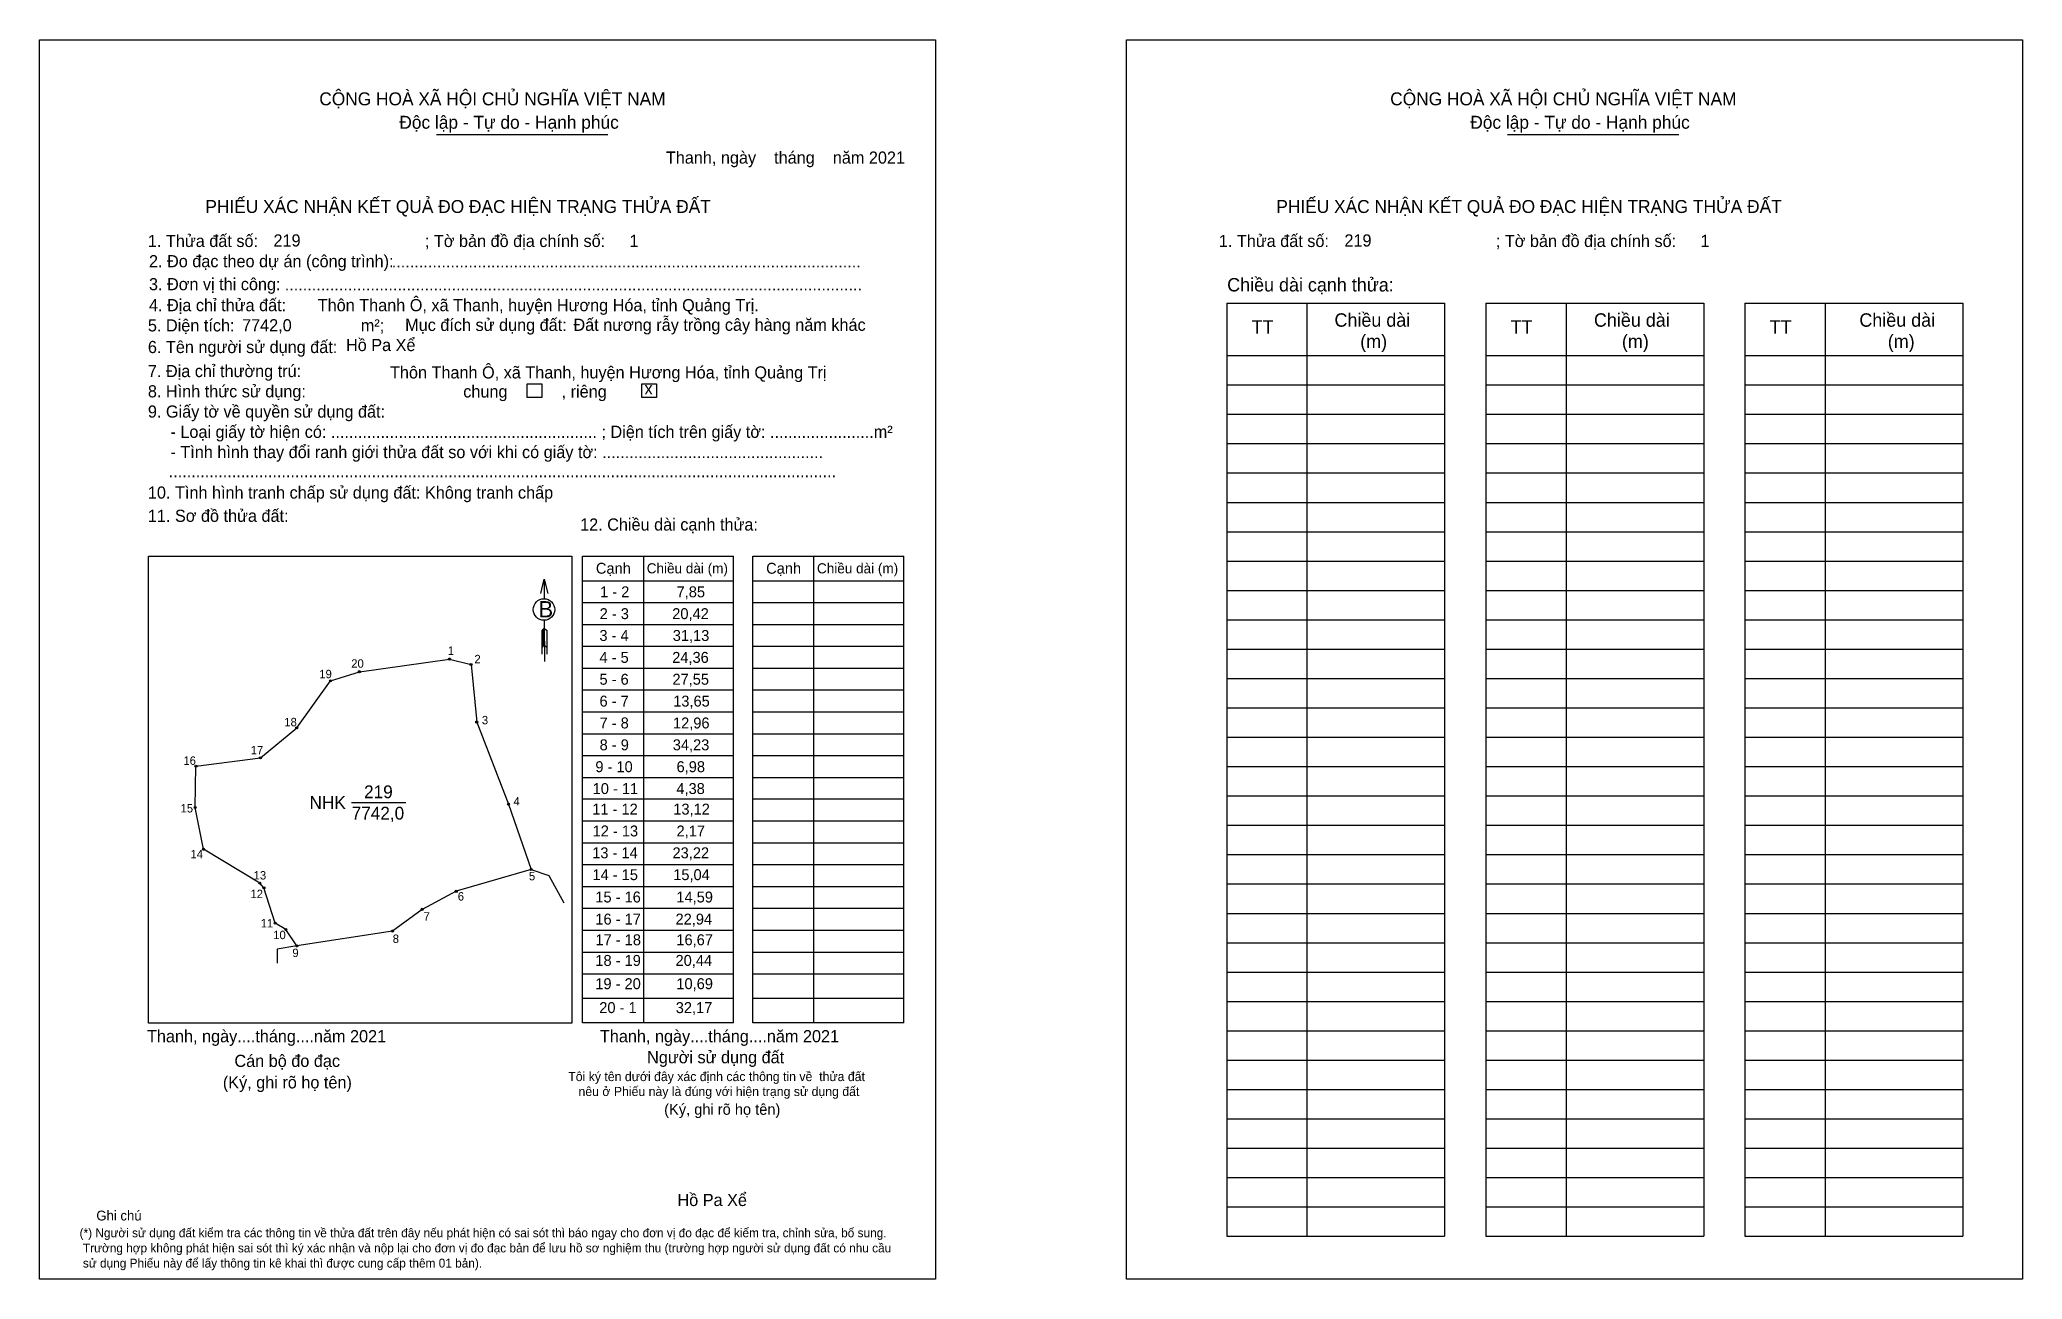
# Model space of a CAD drawing. Extents: x 545706 to 546407, y 1822468 to 1822906.
import ezdxf

# ---------------------------------------------------------------- set-up
doc = ezdxf.new("R2010")
doc.units = 0
for name, color, linetype in [('CanhThua', 7, 'Continuous'), ('kqddKhungInTrang1', 7, 'Continuous'), ('kqddKhungInTrang2', 7, 'Continuous'), ('kqddNoiDung', 7, 'Continuous'), ('kqddTemplate', 7, 'Continuous'), ('Level 1', 7, 'Continuous'), ('MocDinhThua', 7, 'Continuous'), ('NhanDiaChinhThua', 7, 'Continuous'), ('SoHieuDinhThua', 7, 'Continuous')]:
    doc.layers.add(name, color=color, linetype=linetype)

msp = doc.modelspace()

# ---------------------------------------------------------------- linework, layer by layer
at = {"layer": 'CanhThua'}
for p, q in [((545808.76, 1822679.35), (545818.96, 1822682.57)), ((545818.96, 1822682.57), (545850.81, 1822687.04)), ((545850.81, 1822687.04), (545858.43, 1822685.1)), ((545858.43, 1822685.1), (545860.43, 1822664.79)), ((545796.82, 1822662.76), (545808.76, 1822679.35)), ((545783.97, 1822652.15), (545796.82, 1822662.76)), ((545860.43, 1822664.79), (545871.71, 1822635.77)), ((545760.96, 1822634.59), (545761.22, 1822649.17)), ((545761.22, 1822649.17), (545783.97, 1822652.15)), ((545763.91, 1822619.83), (545760.96, 1822634.59)), ((545871.71, 1822635.77), (545879.66, 1822612.74)), ((545783.79, 1822607.85), (545763.91, 1822619.83)), ((545879.66, 1822612.74), (545853.22, 1822604.99)), ((545785.25, 1822606.24), (545783.79, 1822607.85)), ((545789.22, 1822593.74), (545785.25, 1822606.24)), ((545853.22, 1822604.99), (545841.14, 1822598.63)), ((545841.14, 1822598.63), (545830.68, 1822590.97)), ((545792.97, 1822591.49), (545789.22, 1822593.74)), ((545796.86, 1822585.69), (545792.97, 1822591.49)), ((545830.68, 1822590.97), (545796.86, 1822585.69))]:
    msp.add_line(p, q, dxfattribs=at)
at = {"layer": 'kqddKhungInTrang1'}
msp.add_lwpolyline([(545705.97, 1822905.82), (546022.56, 1822905.82), (546022.56, 1822467.94), (545705.97, 1822467.94)], close=True, dxfattribs=at)
at = {"layer": 'kqddKhungInTrang2'}
msp.add_lwpolyline([(546090.09, 1822905.82), (546406.68, 1822905.82), (546406.68, 1822467.94), (546090.09, 1822467.94)], close=True, dxfattribs=at)
at = {"layer": 'kqddTemplate'}
for p, q in [((545846.2, 1822872.31), (545906.83, 1822872.31)), ((546224.68, 1822872.31), (546285.31, 1822872.31)), ((546125.53, 1822812.79), (546202.51, 1822812.79)), ((546125.53, 1822812.79), (546125.53, 1822483.15)), ((546153.86, 1822812.79), (546153.86, 1822483.15)), ((546202.51, 1822812.79), (546202.51, 1822483.15)), ((546217.1, 1822812.79), (546217.1, 1822483.15)), ((546217.1, 1822812.79), (546294.07, 1822812.79)), ((546245.42, 1822812.79), (546245.42, 1822483.15)), ((546294.07, 1822812.79), (546294.07, 1822483.15)), ((546308.66, 1822812.79), (546308.66, 1822483.15)), ((546308.66, 1822812.79), (546385.64, 1822812.79)), ((546336.99, 1822812.79), (546336.99, 1822483.15)), ((546385.64, 1822812.79), (546385.64, 1822483.15)), ((546125.53, 1822794.24), (546202.51, 1822794.24)), ((546217.1, 1822794.24), (546294.07, 1822794.24)), ((546308.66, 1822794.23), (546385.64, 1822794.23)), ((546125.53, 1822783.87), (546202.51, 1822783.87)), ((546217.1, 1822783.87), (546294.07, 1822783.87)), ((546308.66, 1822783.86), (546385.64, 1822783.86)), ((546125.53, 1822773.5), (546202.51, 1822773.5)), ((546217.1, 1822773.5), (546294.07, 1822773.5)), ((546308.66, 1822773.5), (546385.64, 1822773.5)), ((546125.53, 1822763.13), (546202.51, 1822763.13)), ((546217.1, 1822763.13), (546294.07, 1822763.13)), ((546308.66, 1822763.13), (546385.64, 1822763.13)), ((546125.53, 1822752.76), (546202.51, 1822752.76)), ((546217.1, 1822752.76), (546294.07, 1822752.76)), ((546308.66, 1822752.76), (546385.64, 1822752.76)), ((546125.53, 1822742.39), (546202.51, 1822742.39)), ((546217.1, 1822742.39), (546294.07, 1822742.39)), ((546308.66, 1822742.39), (546385.64, 1822742.39)), ((546125.53, 1822732.02), (546202.51, 1822732.02)), ((546217.1, 1822732.02), (546294.07, 1822732.02)), ((546308.66, 1822732.02), (546385.64, 1822732.02)), ((545897.88, 1822723.34), (545951.21, 1822723.34)), ((545897.88, 1822558.56), (545897.88, 1822723.34)), ((545919.33, 1822723.34), (545919.33, 1822558.56)), ((545951.21, 1822558.56), (545951.21, 1822723.34)), ((545958.04, 1822723.34), (546011.37, 1822723.34)), ((545958.04, 1822558.56), (545958.04, 1822723.34)), ((545979.49, 1822723.34), (545979.49, 1822558.56)), ((546011.37, 1822558.56), (546011.37, 1822723.34)), ((546125.53, 1822721.65), (546202.51, 1822721.65)), ((546217.1, 1822721.65), (546294.07, 1822721.65)), ((546308.66, 1822721.65), (546385.64, 1822721.65)), ((545884.29, 1822715.24), (545884.3, 1822708.33)), ((545897.88, 1822714.72), (545951.21, 1822714.72)), ((545958.04, 1822714.72), (546011.37, 1822714.72)), ((546125.53, 1822711.28), (546202.51, 1822711.28)), ((546217.1, 1822711.28), (546294.07, 1822711.28)), ((546308.66, 1822711.28), (546385.64, 1822711.28)), ((545897.88, 1822707), (545951.21, 1822707)), ((545958.04, 1822707), (546011.37, 1822707)), ((545884.32, 1822697.94), (545883.43, 1822697.09)), ((545884.32, 1822697.54), (545883.43, 1822696.7)), ((545884.32, 1822697.15), (545883.43, 1822696.3)), ((545883.43, 1822697.09), (545883.43, 1822688.75)), ((545884.32, 1822696.75), (545883.43, 1822695.91)), ((545884.32, 1822696.36), (545883.43, 1822695.51)), ((545884.32, 1822695.97), (545883.43, 1822695.12)), ((545884.32, 1822695.57), (545883.43, 1822694.72)), ((545884.31, 1822700.73), (545884.34, 1822686.18)), ((545884.32, 1822697.94), (545885.23, 1822697.09)), ((545885.23, 1822697.09), (545885.23, 1822688.75)), ((545897.88, 1822699.28), (545951.21, 1822699.28)), ((545958.04, 1822699.28), (546011.37, 1822699.28)), ((546125.53, 1822700.91), (546202.51, 1822700.91)), ((546217.1, 1822700.91), (546294.07, 1822700.91)), ((546308.66, 1822700.91), (546385.64, 1822700.91)), ((545884.32, 1822695.18), (545883.43, 1822694.33)), ((545884.32, 1822694.78), (545883.43, 1822693.93)), ((545884.33, 1822694.39), (545883.43, 1822693.53)), ((545884.33, 1822693.99), (545883.43, 1822693.14)), ((545884.33, 1822693.6), (545883.43, 1822692.74)), ((545884.33, 1822693.2), (545883.43, 1822692.35)), ((545884.33, 1822692.81), (545883.43, 1822691.95)), ((545884.33, 1822692.41), (545883.43, 1822691.56)), ((545884.33, 1822692.02), (545883.43, 1822691.16)), ((545884.33, 1822692.02), (545885.23, 1822691.16)), ((545897.88, 1822691.55), (545951.21, 1822691.55)), ((545958.04, 1822691.55), (546011.37, 1822691.55)), ((546125.53, 1822690.54), (546202.51, 1822690.54)), ((546217.1, 1822690.54), (546294.07, 1822690.54)), ((546308.66, 1822690.54), (546385.64, 1822690.54)), ((545897.88, 1822683.83), (545951.21, 1822683.83)), ((545958.04, 1822683.83), (546011.37, 1822683.83)), ((545897.88, 1822676.11), (545951.21, 1822676.11)), ((545958.04, 1822676.11), (546011.37, 1822676.11)), ((546125.53, 1822680.17), (546202.51, 1822680.17)), ((546217.1, 1822680.17), (546294.07, 1822680.17)), ((546308.66, 1822680.17), (546385.64, 1822680.17)), ((545897.88, 1822668.39), (545951.21, 1822668.39)), ((545958.04, 1822668.39), (546011.37, 1822668.39)), ((546125.53, 1822669.8), (546202.51, 1822669.8)), ((546217.1, 1822669.8), (546294.07, 1822669.8)), ((546308.66, 1822669.8), (546385.64, 1822669.8)), ((545897.88, 1822660.67), (545951.21, 1822660.67)), ((545958.04, 1822660.67), (546011.37, 1822660.67)), ((546125.53, 1822659.43), (546202.51, 1822659.43)), ((546217.1, 1822659.43), (546294.07, 1822659.43)), ((546308.66, 1822659.43), (546385.64, 1822659.43)), ((545897.88, 1822652.94), (545951.21, 1822652.94)), ((545958.04, 1822652.94), (546011.37, 1822652.94)), ((546125.53, 1822649.06), (546202.51, 1822649.06)), ((546217.1, 1822649.06), (546294.07, 1822649.06)), ((546308.66, 1822649.06), (546385.64, 1822649.06)), ((545897.88, 1822645.22), (545951.21, 1822645.22)), ((545958.04, 1822645.22), (546011.37, 1822645.22)), ((545951.21, 1822637.5), (545897.88, 1822637.5)), ((546011.37, 1822637.5), (545958.04, 1822637.5)), ((546125.53, 1822638.69), (546202.51, 1822638.69)), ((546217.1, 1822638.69), (546294.07, 1822638.69)), ((546308.66, 1822638.69), (546385.64, 1822638.69)), ((545951.21, 1822629.78), (545897.88, 1822629.78)), ((546011.37, 1822629.78), (545958.04, 1822629.78)), ((546125.53, 1822628.32), (546202.51, 1822628.32)), ((546217.1, 1822628.32), (546294.07, 1822628.32)), ((546308.66, 1822628.32), (546385.64, 1822628.32)), ((545951.21, 1822622.05), (545897.88, 1822622.05)), ((546011.37, 1822622.05), (545958.04, 1822622.05)), ((545951.21, 1822614.33), (545897.88, 1822614.33)), ((546011.37, 1822614.33), (545958.04, 1822614.33)), ((546125.53, 1822617.95), (546202.51, 1822617.95)), ((546217.1, 1822617.95), (546294.07, 1822617.95)), ((546308.66, 1822617.95), (546385.64, 1822617.95)), ((545951.21, 1822606.61), (545897.88, 1822606.61)), ((546011.37, 1822606.61), (545958.04, 1822606.61)), ((546125.53, 1822607.58), (546202.51, 1822607.58)), ((546217.1, 1822607.58), (546294.07, 1822607.58)), ((546308.66, 1822607.58), (546385.64, 1822607.58)), ((545951.21, 1822598.89), (545897.88, 1822598.89)), ((546011.37, 1822598.89), (545958.04, 1822598.89)), ((545951.21, 1822591.17), (545897.88, 1822591.17)), ((546011.37, 1822591.17), (545958.04, 1822591.17)), ((546125.53, 1822597.21), (546202.51, 1822597.21)), ((546217.1, 1822597.21), (546294.07, 1822597.21)), ((546308.66, 1822597.21), (546385.64, 1822597.21)), ((545951.21, 1822583.44), (545897.88, 1822583.44)), ((546011.37, 1822583.44), (545958.04, 1822583.44)), ((546125.53, 1822586.84), (546202.51, 1822586.84)), ((546217.1, 1822586.84), (546294.07, 1822586.84)), ((546308.66, 1822586.84), (546385.64, 1822586.84)), ((546125.53, 1822576.47), (546202.51, 1822576.47)), ((546217.1, 1822576.47), (546294.07, 1822576.47)), ((546308.66, 1822576.47), (546385.64, 1822576.47)), ((545951.21, 1822575.72), (545897.88, 1822575.72)), ((546011.37, 1822575.72), (545958.04, 1822575.72)), ((545951.21, 1822567.14), (545897.88, 1822567.14)), ((546011.37, 1822567.14), (545958.04, 1822567.14)), ((546125.53, 1822566.1), (546202.51, 1822566.1)), ((546217.1, 1822566.1), (546294.07, 1822566.1)), ((546308.66, 1822566.1), (546385.64, 1822566.1)), ((545951.21, 1822558.56), (545897.88, 1822558.56)), ((546011.37, 1822558.56), (545958.04, 1822558.56)), ((546125.53, 1822555.73), (546202.51, 1822555.73)), ((546217.1, 1822555.73), (546294.07, 1822555.73)), ((546308.66, 1822555.73), (546385.64, 1822555.73)), ((546125.53, 1822545.36), (546202.51, 1822545.36)), ((546217.1, 1822545.36), (546294.07, 1822545.36)), ((546308.66, 1822545.36), (546385.64, 1822545.36)), ((546125.53, 1822534.99), (546202.51, 1822534.99)), ((546217.1, 1822534.99), (546294.07, 1822534.99)), ((546308.66, 1822534.99), (546385.64, 1822534.99)), ((546125.53, 1822524.62), (546202.51, 1822524.62)), ((546217.1, 1822524.62), (546294.07, 1822524.62)), ((546308.66, 1822524.62), (546385.64, 1822524.62)), ((546125.53, 1822514.26), (546202.51, 1822514.26)), ((546217.1, 1822514.25), (546294.07, 1822514.25)), ((546308.66, 1822514.25), (546385.64, 1822514.25)), ((546125.53, 1822503.89), (546202.51, 1822503.89)), ((546217.1, 1822503.88), (546294.07, 1822503.88)), ((546308.66, 1822503.88), (546385.64, 1822503.88)), ((546125.53, 1822493.52), (546202.51, 1822493.52)), ((546217.1, 1822493.52), (546294.07, 1822493.52)), ((546308.66, 1822493.51), (546385.64, 1822493.51)), ((546125.53, 1822483.15), (546202.51, 1822483.15)), ((546217.1, 1822483.15), (546294.07, 1822483.15)), ((546308.66, 1822483.15), (546385.64, 1822483.15))]:
    msp.add_line(p, q, dxfattribs=at)
for points in [[(545878.29, 1822784.21), (545883.44, 1822784.21), (545883.44, 1822779.41), (545878.29, 1822779.41)], [(545918.8, 1822784.21), (545923.95, 1822784.21), (545923.95, 1822779.41), (545918.8, 1822779.41)], [(545744.49, 1822723.34), (545894.08, 1822723.34), (545894.08, 1822558.42), (545744.49, 1822558.42)]]:
    msp.add_lwpolyline(points, close=True, dxfattribs=at)
msp.add_lwpolyline([(545883.05, 1822710.24), (545884.29, 1822715.24), (545885.55, 1822710.24)], dxfattribs=at)
msp.add_circle((545884.21, 1822704.53), 3.8, dxfattribs=at)
at = {"layer": 'Level 1'}
for points in [[(545879.66, 1822612.74), (545885.93, 1822610.57), (545891.17, 1822600.87)], [(545796.86, 1822585.69), (545789.94, 1822584.61), (545789.87, 1822579.59)]]:
    msp.add_lwpolyline(points, dxfattribs=at)
at = {"layer": 'MocDinhThua'}
for centre in [(545818.96, 1822682.57), (545850.81, 1822687.04), (545858.43, 1822685.1), (545808.76, 1822679.35), (545796.82, 1822662.76), (545860.43, 1822664.79), (545761.22, 1822649.17), (545783.97, 1822652.15), (545760.96, 1822634.59), (545871.71, 1822635.77), (545763.91, 1822619.83), (545879.66, 1822612.74), (545783.79, 1822607.85), (545785.25, 1822606.24), (545853.22, 1822604.99), (545841.14, 1822598.63), (545789.22, 1822593.74), (545792.97, 1822591.49), (545830.68, 1822590.97), (545796.86, 1822585.69)]:
    msp.add_circle(centre, 0.356, dxfattribs=at)
at = {"layer": 'NhanDiaChinhThua'}
msp.add_line((545816.24, 1822636.37), (545835.33, 1822636.37), dxfattribs=at)

# ---------------------------------------------------------------- texts
at = {"layer": 'kqddNoiDung'}
for s, height, p in [('Thanh, ngày    tháng    năm 2021  ', 4.29, (545927.28, 1822862.03)), ('219', 4.29, (545788.62, 1822832.76)), ('1', 4.29, (545914.43, 1822832.62)), ('219', 4.29, (546167.09, 1822832.76)), ('1', 4.29, (546292.91, 1822832.62)), ('........................................................................................................', 4.29001, (545830.42, 1822825.36)), ('................................................................................................................................', 4.29001, (545792.59, 1822817.23)), ('Đất nương rẫy trồng cây hàng năm khác', 4.29, (545894.62, 1822802.97)), ('7742,0', 4.29, (545777.51, 1822802.8)), ('Hồ Pa Xể', 4.29, (545814.24, 1822795.82)), ('Thôn Thanh Ô, xã Thanh, huyện Hương Hóa, tỉnh Quảng Trị', 4.29, (545829.79, 1822786.15)), ('x', 4.29, (545919.75, 1822780.52)), ('1 - 2', 3.861, (545904.04, 1822708.86)), ('7,85', 3.861, (545931.08, 1822708.86)), ('2 - 3', 3.861, (545903.89, 1822701.14)), ('20,42', 3.861, (545929.54, 1822701.14)), ('3 - 4', 3.861, (545903.8, 1822693.42)), ('31,13', 3.861, (545929.72, 1822693.42)), ('4 - 5', 3.861, (545903.82, 1822685.69)), ('24,36', 3.861, (545929.53, 1822685.69)), ('5 - 6', 3.861, (545903.83, 1822677.97)), ('27,55', 3.861, (545929.61, 1822677.97)), ('6 - 7', 3.861, (545903.84, 1822670.25)), ('13,65', 3.861, (545929.88, 1822670.25)), ('7 - 8', 3.861, (545903.86, 1822662.53)), ('12,96', 3.861, (545929.8, 1822662.53)), ('8 - 9', 3.861, (545903.88, 1822654.81)), ('34,23', 3.861, (545929.72, 1822654.81)), ('9 - 10', 3.861, (545902.37, 1822647.08)), ('6,98', 3.861, (545931.07, 1822647.08)), ('10 - 11', 3.861, (545901.42, 1822639.36)), ('4,38', 3.861, (545931, 1822639.36)), ('11 - 12', 3.861, (545901.28, 1822632.1)), ('13,12', 3.861, (545929.91, 1822632.1)), ('12 - 13', 3.861, (545901.4, 1822624.38)), ('2,17', 3.861, (545931.07, 1822624.38)), ('13 - 14', 3.861, (545901.26, 1822616.66)), ('23,22', 3.861, (545929.64, 1822616.66)), ('14 - 15', 3.861, (545901.35, 1822608.94)), ('15,04', 3.861, (545929.89, 1822608.94)), ('15 - 16', 3.861, (545902.36, 1822601.05)), ('14,59', 3.861, (545931, 1822601.05)), ('16 - 17', 3.861, (545902.37, 1822593.25)), ('22,94', 3.861, (545930.7, 1822593.25)), ('17 - 18', 3.861, (545902.41, 1822585.95)), ('16,67', 3.861, (545931, 1822585.95)), ('18 - 19', 3.861, (545902.37, 1822578.65)), ('20,44', 3.861, (545930.7, 1822578.65)), ('19 - 20', 3.861, (545902.35, 1822570.43)), ('10,69', 3.861, (545931, 1822570.43)), ('20 - 1', 3.861, (545903.75, 1822561.99)), ('32,17', 3.861, (545930.78, 1822561.99)), ('Thanh, ngày....tháng....năm 2021', 4.29, (545743.91, 1822551.68)), ('Thanh, ngày....tháng....năm 2021', 4.29, (545903.98, 1822551.68)), ('Hồ Pa Xể', 4.29, (545931.39, 1822493.83))]:
    msp.add_text(s, height=height, dxfattribs=at).set_placement(p)
at = {"layer": 'kqddTemplate'}
for s, height, p in [('CỘNG HOÀ XÃ HỘI CHỦ NGHĨA VIỆT NAM', 4.576, (545804.8, 1822882.63)), ('CỘNG HOÀ XÃ HỘI CHỦ NGHĨA VIỆT NAM', 4.576, (546183.27, 1822882.63)), ('Độc lập - Tự do - Hạnh phúc', 4.576, (545833.09, 1822874.36)), ('Độc lập - Tự do - Hạnh phúc', 4.576, (546211.57, 1822874.36)), ('PHIẾU XÁC NHẬN KẾT QUẢ ĐO ĐẠC HIỆN TRẠNG THỬA ĐẤT', 4.576, (545764.54, 1822844.6)), ('PHIẾU XÁC NHẬN KẾT QUẢ ĐO ĐẠC HIỆN TRẠNG THỬA ĐẤT', 4.576, (546143.02, 1822844.6)), ('1. Thửa đất số:                                     ; Tờ bản đồ địa chính số:', 4.29, (545744.23, 1822832.58)), ('1. Thửa đất số:                                     ; Tờ bản đồ địa chính số:', 4.29, (546122.71, 1822832.58)), ('2. Đo đạc theo dự án (công trình): ', 4.29, (545744.61, 1822825.43)), ('3. Đơn vị thi công: ', 4.29, (545744.61, 1822817.32)), ('Chiều dài cạnh thửa:', 4.7404, (546125.66, 1822816.88)), ('4. Địa chỉ thửa đất:       Thôn Thanh Ô, xã Thanh, huyện Hương Hóa, tỉnh Quảng Trị.', 4.29, (545744.61, 1822809.9)), ('Mục đích sử dụng đất:', 4.29, (545835.15, 1822802.93)), ('Chiều dài', 4.74, (546163.58, 1822804.42)), ('Chiều dài', 4.74, (546255.28, 1822804.42)), ('Chiều dài', 4.74, (546349.08, 1822804.42)), ('5. Diện tích:                            m²; ', 4.29, (545744.23, 1822802.75)), ('TT', 4.74, (546134.28, 1822801.97)), ('(m)', 4.74, (546172.68, 1822796.88)), ('TT', 4.74, (546225.84, 1822801.97)), ('(m)', 4.74, (546265.17, 1822796.88)), ('TT', 4.74, (546317.41, 1822801.97)), ('(m)', 4.74, (546359.12, 1822796.88)), ('6. Tên người sử dụng đất:', 4.29, (545744.23, 1822795.12)), ('7. Địa chỉ thường trú:', 4.29, (545744.23, 1822786.62)), ('8. Hình thức sử dụng:', 4.29, (545744.23, 1822779.47)), ('chung            , riêng', 4.29, (545855.68, 1822779.42)), ('9. Giấy tờ về quyền sử dụng đất:', 4.29, (545744.23, 1822772.32)), ('     - Loại giấy tờ hiện có: ........................................................... ; Diện tích trên giấy tờ: .......................m²', 4.29001, (545744.23, 1822765.17)), ('     - Tình hình thay đổi ranh giới thửa đất so với khi có giấy tờ: .................................................', 4.29001, (545744.23, 1822758.02)), ('....................................................................................................................................................', 4.29001, (545751.57, 1822751.23)), ('10. Tình hình tranh chấp sử dụng đất: Không tranh chấp', 4.29, (545744.23, 1822743.71)), ('11. Sơ đồ thửa đất:', 4.29, (545744.23, 1822735.5)), ('12. Chiều dài cạnh thửa:', 4.29, (545896.98, 1822732.42)), ('Cạnh', 3.861, (545902.56, 1822717.17)), ('Chiều dài (m)', 3.575, (545920.53, 1822717.3)), ('Cạnh', 3.861, (545962.73, 1822717.17)), ('Chiều dài (m)', 3.575, (545980.69, 1822717.3)), ('B', 5.72, (545882.33, 1822701.77)), ('Người sử dụng đất', 4.29, (545920.66, 1822544.25)), ('Cán bộ đo đạc', 4.29, (545774.81, 1822542.96)), ('Tôi ký tên dưới đây xác định các thông tin về  thửa đất ', 3.2433, (545892.79, 1822537.96)), ('(Ký, ghi rõ họ tên)', 4.29, (545770.72, 1822535.38)), ('nêu ở Phiếu này là đúng với hiện trạng sử dụng đất', 3.2433, (545896.41, 1822532.69)), ('(Ký, ghi rõ họ tên)', 3.861, (545926.7, 1822526.06)), ('Ghi chú', 3.475, (545726, 1822488.73)), ('(*) Người sử dụng đất kiểm tra các thông tin về thửa đất trên đây nếu phát hiện có sai sót thì báo ngay cho đơn vị đo đạc để kiểm tra, chỉnh sửa, bổ sung.', 3.12742, (545720.09, 1822482.8)), (' Trường hợp không phát hiện sai sót thì ký xác nhận và nộp lại cho đơn vị đo đạc bản để lưu hồ sơ nghiệm thu (trường hợp người sử dụng đất có nhu cầu', 3.12742, (545720.09, 1822477.45)), (' sử dụng Phiếu này để lấy thông tin kê khai thì được cung cấp thêm 01 bản).', 3.1274, (545720.09, 1822472.1))]:
    msp.add_text(s, height=height, dxfattribs=at).set_placement(p)
at = {"layer": 'NhanDiaChinhThua'}
for s, p in [('219', (545820.63, 1822637.88)), ('NHK', (545801.35, 1822634.1)), ('7742,0', (545816.24, 1822630.32))]:
    msp.add_text(s, height=4.54, dxfattribs=at).set_placement(p)
at = {"layer": 'SoHieuDinhThua'}
for s, height, p in [('1', 2.97, (545850.21, 1822688.52)), ('2', 2.97, (545859.63, 1822685.55)), ('19', 2.967, (545804.81, 1822680.27)), ('20', 2.967, (545816.1, 1822683.98)), ('18', 2.967, (545792.44, 1822663.3)), ('3', 2.97, (545862.26, 1822663.99)), ('17', 2.967, (545780.57, 1822653.38)), ('16', 2.967, (545756.79, 1822649.67)), ('15', 2.967, (545755.78, 1822632.84)), ('4', 2.97, (545873.45, 1822635.31)), ('14', 2.967, (545759.27, 1822616.64)), ('13', 2.967, (545781.61, 1822609.18)), ('5', 2.97, (545878.89, 1822608.88)), ('12', 2.967, (545780.48, 1822602.59)), ('6', 2.97, (545853.75, 1822601.72)), ('7', 2.97, (545841.65, 1822594.63)), ('11', 2.967, (545784.1, 1822592.24)), ('10', 2.967, (545788.53, 1822588.11)), ('9', 2.97, (545795.28, 1822581.76)), ('8', 2.97, (545830.76, 1822586.75))]:
    msp.add_text(s, height=height, dxfattribs=at).set_placement(p)

doc.saveas('drawing.dxf')
